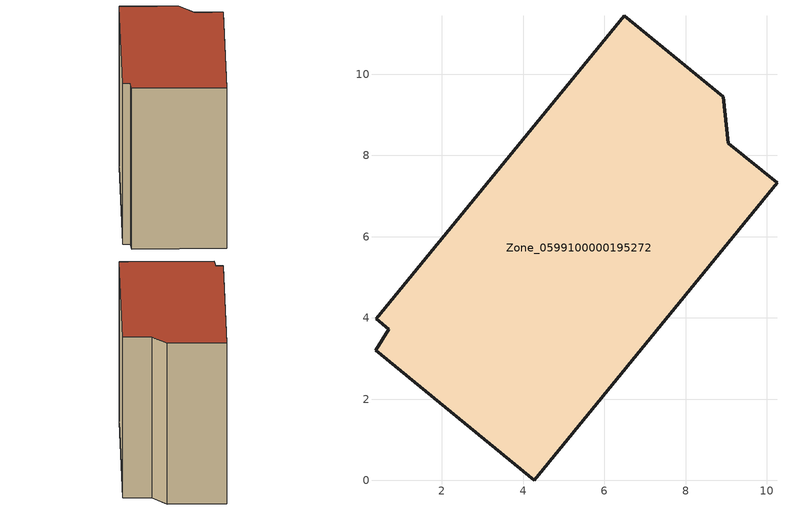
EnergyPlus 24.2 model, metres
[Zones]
Zone_0599100000195272
 floor ground (C_G): 9.05,8.3 10.25,7.32 4.27,0 0.37,3.2 0.7,3.72 0.39,3.97 6.49,11.44 8.93,9.44 z0
 wall outside (C_F): 0.37,3.2 4.27,0 10.25,7.32 9.05,8.3 8.93,9.44 6.49,11.44 0.39,3.97 0.7,3.72 0.37,3.2 z0:9.46
 roof outside (C_R): 0.7,3.72 0.37,3.2 4.27,0 10.25,7.32 9.05,8.3 8.93,9.44 6.49,11.44 0.39,3.97 z9.46
[BUILDING]
Pand.0599100000195272: North Axis=0; Terrain=City; Loads Convergence Tolerance Value=0.04; Temperature Convergence Tolerance Value=0.4; Solar Distribution=FullExterior; Maximum Number of Warmup Days=25; Minimum Number of Warmup Days=1
[Site:Location]
Rotterdam.The.Hague.AP_ZH_NLD Design_Conditions: Latitude=51.96; Longitude=4.45; Time Zone=1; Elevation=-4.5
[SITE:GROUNDTEMPERATURE:BUILDINGSURFACE]
18, 18, 18, 18, 18, 18, 18, 18, 18, 18, 18, 18
[MATERIAL] Thermal Absorptance=0.9; Solar Absorptance=0.7; Visible Absorptance=0.7
Name | Roughness | Thickness | Conductivity | Density | Specific Heat
G.TI.1946 | MediumSmooth | 0.15 | 1 | 540 | 1210
F.TI.1946 | Rough | 0.3 | 0.857143 | 1920 | 840
R.TI.1946 | MediumRough | 0.2 | 0.1 | 1500 | 1000
[CONSTRUCTION]
C_G: G.TI.1946
C_F: F.TI.1946
C_R: R.TI.1946
[ZONE]
Zone_0599100000195272: Type=1; Multiplier=1; Ceiling Height=Autocalculate; Volume=Autocalculate; Floor Area=autocalculate; Part of Total Floor Area=Yes
[ZONEINFILTRATION:DESIGNFLOWRATE]
Infil_Zone_0599100000195272: Zone or ZoneList or Space or SpaceList=Zone_0599100000195272; Schedule=AlwaysOn; Design Flow Rate Calculation Method=Flow/Area; Flow Rate per Floor Area=0.003; Constant Term Coefficient=1; Temperature Term Coefficient=0; Velocity Term Coefficient=0; Velocity Squared Term Coefficient=0
[HVACTEMPLATE:ZONE:IDEALLOADSAIRSYSTEM]
Zone_0599100000195272: Maximum Heating Supply Air Temperature=50; Minimum Cooling Supply Air Temperature=13; Maximum Heating Supply Air Humidity Ratio=0.0156; Minimum Cooling Supply Air Humidity Ratio=0.0077; Heating Limit=NoLimit; Cooling Limit=NoLimit; Dehumidification Control Type=ConstantSensibleHeatRatio; Cooling Sensible Heat Ratio=0.7; Dehumidification Setpoint=60; Humidification Control Type=None; Humidification Setpoint=30; Outdoor Air Method=None; Outdoor Air Flow Rate per Person=0.00944; Outdoor Air Flow Rate per Zone Floor Area=0; Outdoor Air Flow Rate per Zone=0; Demand Controlled Ventilation Type=None; Outdoor Air Economizer Type=NoEconomizer; Heat Recovery Type=None; Sensible Heat Recovery Effectiveness=0.7; Latent Heat Recovery Effectiveness=0.65
[ZONECONTROL:THERMOSTAT]
ThermostatControl_Zone_0599100000195272: Zone or ZoneList=Zone_0599100000195272; Control Type Schedule=DualSetpointControlType; Control 1=Thermostat_Zone_0599100000195272; Temperature Difference Between Cutout And Setpoint=0
[THERMOSTATSETPOINT:DUALSETPOINT]
Thermostat_Zone_0599100000195272: Heating Setpoint Temperature Schedule=HeatingSetpoint_Zone_0599100000195272; Cooling Setpoint Temperature Schedule=CoolingSetpoint_Zone_0599100000195272
[SCHEDULE:COMPACT]
HeatingSetpoint_Zone_0599100000195272: Through: 12/31, For: AllDays, Until: 24:00, 21
CoolingSetpoint_Zone_0599100000195272: Through: 12/31, For: AllDays, Until: 24:00, 24
DualSetpointControlType: Through: 12/31, For: AllDays, Until: 24:00, 4
AlwaysOn: Through: 12/31, For: AllDays, Until: 24:00, 1
